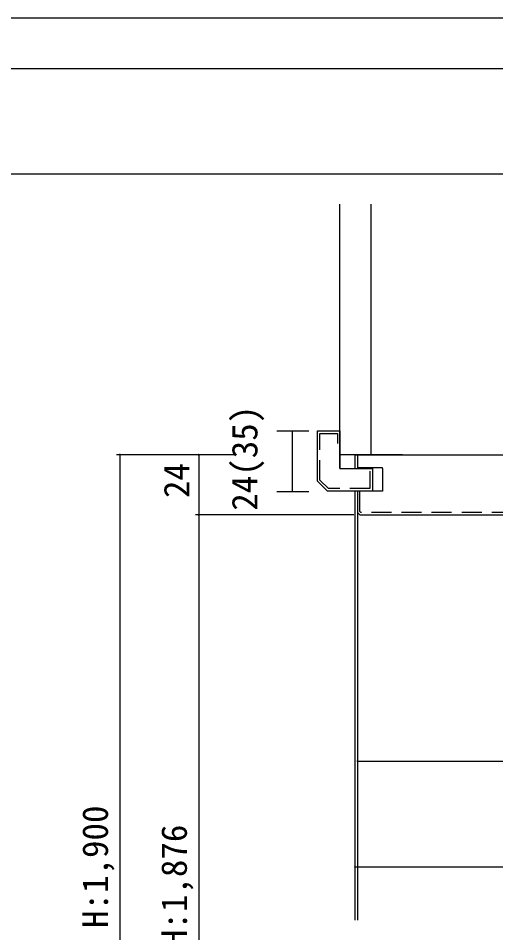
# Model space of a CAD drawing. Units: millimetres, scale not verified. Extents: x -800 to 800, y -554 to 554.
# Drawn here: x -561.6 to -371.2, y 189.1 to 554 of the extents above; entities that cross this region are included whole.
import ezdxf
from ezdxf.enums import TextEntityAlignment as Align

# ---------------------------------------------------------------- set-up
doc = ezdxf.new("R2010")
doc.units = ezdxf.units.MM
doc.header["$LTSCALE"] = 4
doc.linetypes.add('USER9', pattern=[3, 2, -1])
for name, color, linetype, lineweight in [('1-0', 7, 'Continuous', 25), ('1-3_0', 7, 'Continuous', 25), ('2-0', 7, 'Continuous', 25)]:
    doc.layers.add(name, color=color, linetype=linetype, lineweight=lineweight)
doc.styles.add('ＭＳ ゴシック', font='')
doc.styles.get('ＭＳ ゴシック').set_extended_font_data('MS Gothic')

msp = doc.modelspace()

# ---------------------------------------------------------------- linework, layer by layer
at = {"layer": '1-0'}
for p, q in [((-780, 534), (152, 534)), ((-780, 492), (152, 492))]:
    msp.add_line(p, q, dxfattribs=at)
at = {"layer": '1-3_0'}
for p, q in [((-780, 534), (152, 534)), ((-780, 492), (152, 492))]:
    msp.add_line(p, q, dxfattribs=at)
msp.add_lwpolyline([(800, -554), (800, 554), (-800, 554), (-800, -554)], dxfattribs=at)
at = {"layer": '2-0'}
for p, q in [((-433.338, 379.826), (-433.338, 479.826)), ((-420.838, 379.826), (-420.838, 479.826)), ((-458.5, 389.328), (-445.792, 389.328)), ((-452.336, 389.018), (-452.336, 365.155)), ((-442.342, 389.328), (-433.338, 389.328)), ((-442.342, 369.33), (-442.342, 389.326)), ((-442.338, 369.326), (-442.338, 389.326)), ((-442.338, 389.326), (-433.338, 389.326)), ((-433.338, 374.326), (-433.338, 389.326)), ((-474.791, 379.826), (-522.407, 379.826)), ((-521.157, 379.826), (-521.157, 5.826)), ((-474.791, 379.826), (-490.915, 379.826)), ((-489.665, 379.826), (-489.665, 355.826)), ((-408.338, 379.826), (-433.338, 379.826)), ((-427.338, 379.826), (-290.338, 379.826)), ((-427.338, 379.826), (-427.338, 374.326)), ((-426.338, 379.826), (-426.338, 374.626)), ((-426.338, 379.826), (-426.338, 374.626)), ((-426.338, 379.826), (-426.338, 374.626)), ((-426.338, 379.826), (-426.338, 374.626)), ((-426.338, 379.826), (-426.338, 374.626)), ((-426.338, 379.826), (-426.338, 374.626)), ((-416.338, 374.626), (-426.338, 374.626)), ((-416.338, 374.326), (-416.338, 374.626)), ((-416.338, 374.326), (-416.338, 365.326)), ((-438.341, 365.328), (-442.341, 369.33)), ((-438.338, 365.326), (-442.338, 369.326)), ((-458.5, 365.155), (-445.792, 365.155)), ((-416.338, 365.326), (-438.338, 365.326)), ((-416.338, 365.326), (-438.338, 365.326)), ((-427.338, 365.326), (-427.338, 194.194)), ((-426.338, 365.326), (-426.338, 194.194)), ((-426.338, 365.326), (-426.338, 356.826)), ((-427.338, 361.326), (-427.338, 214.138)), ((-426.338, 361.326), (-426.338, 256.385)), ((-427.838, 355.826), (-490.915, 355.826)), ((-427.838, 355.826), (-490.915, 355.826)), ((-489.665, 355.826), (-489.665, 5.826)), ((-425.338, 355.826), (-426.338, 356.826)), ((-425.338, 355.826), (-355.738, 355.826)), ((-426.338, 257.635), (-290.338, 257.635)), ((-427.338, 215.388), (-247.338, 215.388))]:
    msp.add_line(p, q, dxfattribs=at)
msp.add_lwpolyline([(-433.338, 374.326), (-420.338, 374.326), (-420.338, 365.326), (-438.338, 365.326), (-442.338, 369.326), (-442.338, 389.326), (-433.338, 389.326)], close=True, dxfattribs=at)
msp.add_lwpolyline([(-433.338, 374.326), (-420.338, 374.326), (-420.338, 365.326), (-438.338, 365.326), (-442.338, 369.326), (-442.338, 389.326), (-433.338, 389.326)], close=True, dxfattribs=at)
at = {"layer": '2-0', "linetype": 'USER9'}
for points in [[(-421.338, 373.326), (-421.338, 366.326), (-437.924, 366.326), (-441.338, 369.74), (-441.338, 388.326), (-434.338, 388.326), (-434.338, 384.326)], [(-311.338, 378.826), (-292.338, 378.826), (-292.338, 357.24), (-292.752, 356.826), (-424.924, 356.826), (-425.338, 357.24), (-425.338, 365.326)]]:
    msp.add_lwpolyline(points, dxfattribs=at)
at = {"layer": '2-0'}
for centre, start, end in [((-521.157, 379.826), 90, 270), ((-521.157, 379.826), 270, 90), ((-489.665, 379.826), 90, 270), ((-489.665, 379.826), 270, 90), ((-489.665, 355.826), 90, 270), ((-489.665, 355.826), 90, 270), ((-489.665, 355.826), 270, 90), ((-489.665, 355.826), 270, 90), ((-426.338, 257.635), 0, 180), ((-426.338, 257.635), 180, 0), ((-427.338, 215.388), 0, 180), ((-427.338, 215.388), 180, 0)]:
    msp.add_arc(centre, 0.156, start, end, dxfattribs=at)

# ---------------------------------------------------------------- texts
at = {"layer": '2-0', "style": 'ＭＳ ゴシック'}
for s, p in [('24(35)', (-463.152, 357.497)), ('24', (-490.29, 362.567)), ('枠外\u3000H:1,900', (-522.797, 149.039)), ('枠外\u3000IH:1,876', (-491.305, 134.44))]:
    msp.add_text(s, height=10.26, rotation=90, dxfattribs=at).set_placement(p, align=Align.BOTTOM_LEFT)

doc.saveas('drawing.dxf')
